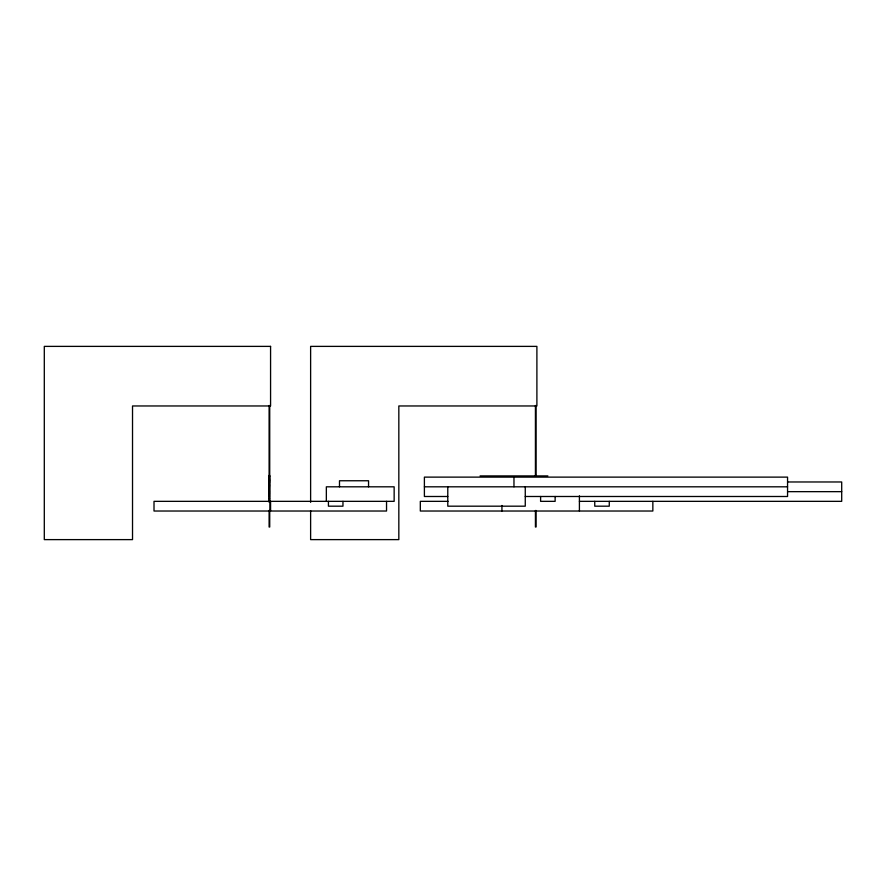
<?xml version="1.0" encoding="UTF-8"?>
<svg xmlns="http://www.w3.org/2000/svg" width="886" height="886" viewBox="0 0 886 886"><rect width="100%" height="100%" fill="white"/><g stroke="black" fill="none" stroke-linecap="round" stroke-linejoin="round"><path stroke-width="1.33" d="M269.111 475.383L269.721 475.383M535.432 475.383L536.03 475.383M480.079 475.915L547.869 475.915M269.111 476.015L269.721 476.015M535.432 476.015L536.03 476.015M269.111 476.402L269.721 476.402M269.111 476.945L269.721 476.945M269.111 477.676L269.721 477.676M269.111 478.473L269.721 478.473M269.111 479.093L269.721 479.093M269.111 479.581L269.721 479.581M269.111 480.278L269.721 480.278M269.111 480.644L269.721 480.644M269.111 481.275L269.721 481.275M269.111 481.74L269.721 481.74M787.842 481.973L841.7 481.973L841.7 501.343L579.411 501.343M269.111 482.449L269.721 482.449M269.111 483.058L269.721 483.058M269.111 483.889L269.721 483.889M269.111 484.609L269.721 484.609M269.111 485.406L269.721 485.406M269.111 485.971L269.721 485.971M269.111 486.713L269.721 486.713M424.394 486.813L787.554 486.813M269.111 487.433L269.721 487.433M269.111 488.43L269.721 488.43M269.111 489.305L269.721 489.305M269.111 490.235L269.721 490.235M269.111 491.121L269.721 491.121M787.842 491.652L841.7 491.652M269.111 491.94L269.721 491.94M269.111 492.782L269.721 492.782M269.111 493.602L269.721 493.602M269.111 494.621L269.721 494.621M269.111 495.352L269.721 495.352M269.111 496.348L269.721 496.348M447.784 496.492L424.394 496.492L424.394 477.122L787.554 477.122L787.554 496.492L525.265 496.492M269.111 497.301L269.721 497.301M269.111 498.408L269.721 498.408M269.111 499.183L269.721 499.183M269.111 500.302L269.721 500.302M269.111 501.155L269.721 501.155M448.006 501.343L420.318 501.343L420.318 511.023L652.849 511.023L652.849 501.343M609.269 501.343L609.269 506.183L594.75 506.183L594.75 501.343M579.411 495.806L579.411 511.023M555.134 496.492L555.134 501.343L540.604 501.343L540.604 496.492M536.03 405.5L536.03 476.402M536.03 510.48L536.03 527.015L535.432 527.015L535.432 510.48M535.432 405.5L535.432 476.402M525.265 486.813L525.265 506.183L447.784 506.183L447.784 486.813M513.969 477.122L513.969 486.813M501.93 505.485L501.93 511.023M386.54 501.343L386.54 511.023L154.009 511.023L154.009 501.343L394.148 501.343L394.148 486.813L326.347 486.813L326.347 501.343M368.554 486.813L368.554 480.755L339.493 480.755L339.493 486.813M342.96 501.343L342.96 506.183L328.429 506.183L328.429 501.343M310.621 502.351L310.621 346.382L536.894 346.382L536.894 405.965L398.833 405.965L398.833 539.618L310.621 539.618L310.621 510.624M270.573 501.343L270.573 511.023M269.964 501.343L269.964 511.023M269.721 405.5L269.721 502.207M269.721 510.48L269.721 527.015L269.111 527.015L269.111 510.48M269.111 405.5L269.111 502.207M270.573 346.382L44.3 346.382L44.3 539.618L132.523 539.618L132.523 405.965L270.573 405.965L270.573 346.382"/></g></svg>
